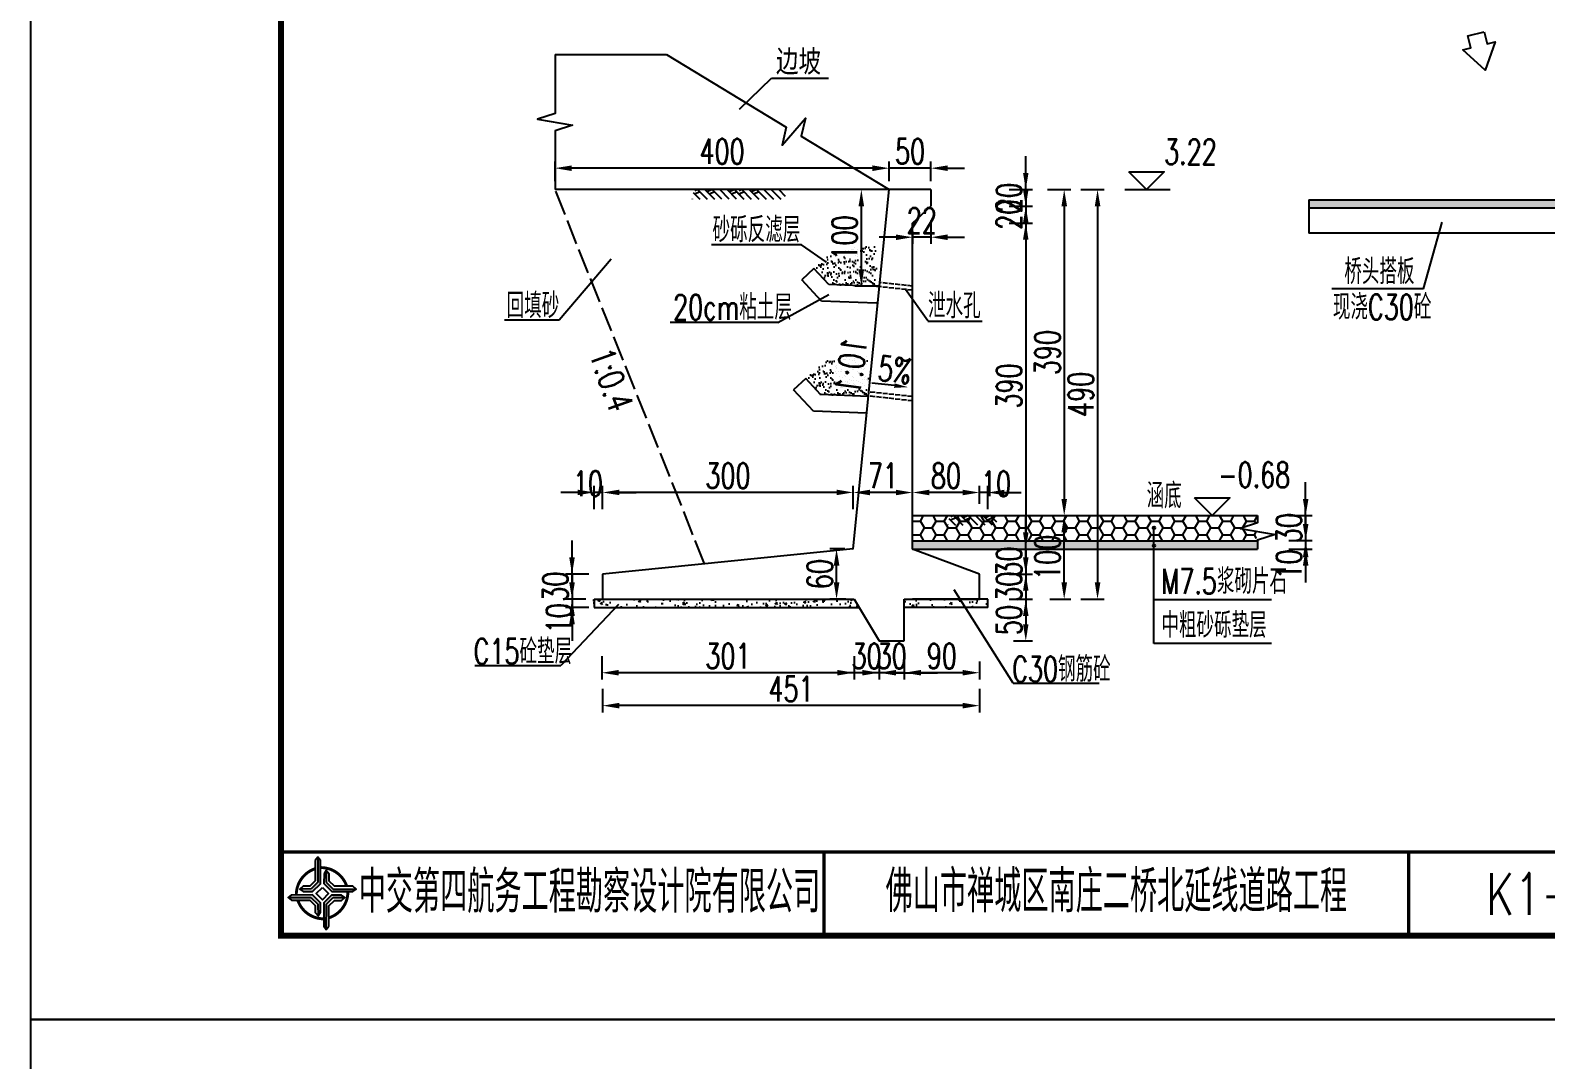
# Model space of a CAD drawing. Header units: millimetres. Extents: x -475 to 1205, y -1212 to 867.
# Drawn here: x -55.2 to 126.2, y 565.1 to 688.2 of the extents above; entities that cross this region are included whole.
import ezdxf
from ezdxf.enums import TextEntityAlignment as Align

# ---------------------------------------------------------------- set-up
doc = ezdxf.new("R2010")
doc.units = ezdxf.units.MM
doc.header["$LTSCALE"] = 0.25
doc.header["$PDMODE"] = 32
doc.header["$PDSIZE"] = 0.5
doc.linetypes.add('ACAD_ISO02W100', pattern=[15, 12, -3])
doc.linetypes.add('HIDDEN', pattern=[0.375, 0.25, -0.125])
for name, color, linetype in [('DIM', 2, 'Continuous'), ('lk', 7, 'Continuous'), ('图框', 7, 'Continuous'), ('填充', 8, 'Continuous'), ('文字', 7, 'Continuous'), ('文字字符', 7, 'Continuous'), ('标注', 4, 'Continuous'), ('次轮廓线', 7, 'Continuous'), ('箱体', 1, 'Continuous'), ('虚线', 2, 'ACAD_ISO02W100'), ('轴线', 7, 'Continuous'), ('钢筋', 6, 'Continuous')]:
    doc.layers.add(name, color=color, linetype=linetype)
doc.styles.get("Standard").update_dxf_attribs({"font": 'simplex1.shx', "width": 0.7, "bigfont": 'hztxt.shx'})
doc.styles.add('XGsz', font='simplex1.shx', dxfattribs={"width": 0.8, "bigfont": 'hztxt.shx'})
doc.dimstyles.new('STANDARD-100', dxfattribs={"dimscale": 0, "dimtxt": 3, "dimasz": 2, "dimexe": 0.8, "dimexo": 1, "dimgap": 0.5, "dimtad": 1, "dimdec": 0, "dimlfac": 10, "dimzin": 9, "dimdsep": 46, "dimtxsty": 'Standard', "dimcen": 0.5, "dimclrd": 256, "dimclre": 256, "dimclrt": 7, "dimadec": 0, "dimazin": 2, "dimtfac": 1, "dimtdec": 0, "dimtix": 1, "dimtmove": 2, "dimatfit": 3, "dimfxl": 0, "dimtolj": 1, "dimtzin": 0, "dimlwd": -1, "dimlwe": -1, "dimarcsym": 0})

# ---------------------------------------------------------------- blocks, each defined once
blk = doc.blocks.new('*D431')
at = {"layer": 'Defpoints', "color": 0}
for p in [(84.76, 630.18), (84.76, 627.18), (97.49, 627.18)]:
    blk.add_point(p, dxfattribs=at)
at = {"layer": '标注'}
for p, q in [((97.49, 632.18), (97.49, 634.18)), ((95.49, 630.18), (98.29, 630.18)), ((97.49, 630.18), (97.49, 627.18)), ((95.49, 627.18), (98.29, 627.18)), ((97.49, 625.18), (97.49, 623.18))]:
    blk.add_line(p, q, dxfattribs=at)
for points in [[(97.16, 632.18), (97.83, 632.18), (97.49, 630.18)], [(97.16, 625.18), (97.83, 625.18), (97.49, 627.18)]]:
    blk.add_solid(points, dxfattribs=at)
at = {"layer": '标注', "color": 7, "insert": (95.49, 628.68), "char_height": 3, "attachment_point": 5, "rotation": 90}
blk.add_mtext('\\A1;30', dxfattribs=at)
blk = doc.blocks.new('*D432')
at = {"layer": 'Defpoints', "color": 0}
for p in [(90.53, 627.18), (90.53, 626.18), (97.49, 626.18)]:
    blk.add_point(p, dxfattribs=at)
at = {"layer": '标注'}
for p, q in [((97.49, 629.18), (97.49, 631.18)), ((95.49, 627.18), (98.29, 627.18)), ((95.49, 626.18), (98.29, 626.18)), ((97.49, 627.18), (97.49, 626.18)), ((97.49, 624.18), (97.49, 622.18))]:
    blk.add_line(p, q, dxfattribs=at)
for points in [[(97.16, 629.18), (97.83, 629.18), (97.49, 627.18)], [(97.16, 624.18), (97.83, 624.18), (97.49, 626.18)]]:
    blk.add_solid(points, dxfattribs=at)
at = {"layer": '标注', "color": 7, "insert": (95.49, 624.34), "char_height": 3, "attachment_point": 5, "rotation": 90}
blk.add_mtext('\\A1;10', dxfattribs=at)
blk = doc.blocks.new('*D410')
at = {"layer": 'Defpoints', "color": 0}
for p in [(59.75, 669.18), (59.75, 620.18), (72.58, 620.18)]:
    blk.add_point(p, dxfattribs=at)
at = {"layer": '标注'}
for p, q in [((70.58, 669.18), (73.38, 669.18)), ((72.58, 667.18), (72.58, 622.18)), ((70.58, 620.18), (73.38, 620.18))]:
    blk.add_line(p, q, dxfattribs=at)
for points in [[(72.25, 667.18), (72.92, 667.18), (72.58, 669.18)], [(72.25, 622.18), (72.92, 622.18), (72.58, 620.18)]]:
    blk.add_solid(points, dxfattribs=at)
at = {"layer": '标注', "color": 7, "insert": (70.58, 644.68), "char_height": 3, "attachment_point": 5, "rotation": 90}
blk.add_mtext('\\A1;490', dxfattribs=at)
blk = doc.blocks.new('*D411')
at = {"layer": 'Defpoints', "color": 0}
for p in [(60.09, 667.18), (59.93, 665.18), (63.99, 665.18)]:
    blk.add_point(p, dxfattribs=at)
at = {"layer": '标注'}
for p, q in [((63.99, 669.18), (63.99, 671.18)), ((61.99, 667.18), (64.79, 667.18)), ((63.99, 667.18), (63.99, 665.18)), ((61.99, 665.18), (64.79, 665.18)), ((63.99, 663.18), (63.99, 661.18))]:
    blk.add_line(p, q, dxfattribs=at)
for points in [[(63.66, 669.18), (64.32, 669.18), (63.99, 667.18)], [(63.66, 663.18), (64.32, 663.18), (63.99, 665.18)]]:
    blk.add_solid(points, dxfattribs=at)
at = {"layer": '标注', "color": 7, "insert": (61.99, 666.18), "char_height": 3, "attachment_point": 5, "rotation": 90}
blk.add_mtext('\\A1;20', dxfattribs=at)
blk = doc.blocks.new('*D412')
at = {"layer": 'Defpoints', "color": 0}
for p in [(60.37, 669.18), (60.09, 667.18), (63.99, 667.18)]:
    blk.add_point(p, dxfattribs=at)
at = {"layer": '标注'}
for p, q in [((63.99, 671.18), (63.99, 673.18)), ((61.99, 669.18), (64.79, 669.18)), ((63.99, 669.18), (63.99, 667.18)), ((61.99, 667.18), (64.79, 667.18)), ((63.99, 665.18), (63.99, 663.18))]:
    blk.add_line(p, q, dxfattribs=at)
for points in [[(63.66, 671.18), (64.32, 671.18), (63.99, 669.18)], [(63.66, 665.18), (64.32, 665.18), (63.99, 667.18)]]:
    blk.add_solid(points, dxfattribs=at)
at = {"layer": '标注', "color": 7, "insert": (61.99, 668.18), "char_height": 3, "attachment_point": 5, "rotation": 90}
blk.add_mtext('\\A1;20', dxfattribs=at)
blk = doc.blocks.new('*D413')
at = {"layer": 'Defpoints', "color": 0}
for p in [(49.44, 613.71), (58.44, 613.71), (49.44, 611.38)]:
    blk.add_point(p, dxfattribs=at)
at = {"layer": '标注'}
for p, q in [((49.44, 612.71), (49.44, 610.58)), ((56.44, 611.38), (51.44, 611.38)), ((58.44, 612.71), (58.44, 610.58))]:
    blk.add_line(p, q, dxfattribs=at)
for points in [[(51.44, 611.71), (51.44, 611.05), (49.44, 611.38)], [(56.44, 611.71), (56.44, 611.05), (58.44, 611.38)]]:
    blk.add_solid(points, dxfattribs=at)
at = {"layer": '标注', "color": 7, "insert": (53.94, 613.38), "char_height": 3, "attachment_point": 5}
blk.add_mtext('\\A1;90', dxfattribs=at)
blk = doc.blocks.new('*D414')
at = {"layer": 'Defpoints', "color": 0}
for p in [(50.44, 632.94), (50.44, 630.15), (58.44, 630.6)]:
    blk.add_point(p, dxfattribs=at)
at = {"layer": '标注'}
for p, q in [((50.44, 631.15), (50.44, 633.74)), ((58.44, 631.6), (58.44, 633.74)), ((56.44, 632.94), (52.44, 632.94))]:
    blk.add_line(p, q, dxfattribs=at)
for points in [[(52.44, 633.27), (52.44, 632.61), (50.44, 632.94)], [(56.44, 633.27), (56.44, 632.61), (58.44, 632.94)]]:
    blk.add_solid(points, dxfattribs=at)
at = {"layer": '标注', "color": 7, "insert": (54.44, 634.94), "char_height": 3, "attachment_point": 5}
blk.add_mtext('\\A1;80', dxfattribs=at)
blk = doc.blocks.new('*D415')
at = {"layer": 'Defpoints', "color": 0}
for p in [(13.34, 620.73), (58.44, 619.41), (13.34, 607.44)]:
    blk.add_point(p, dxfattribs=at)
at = {"layer": '标注'}
for p, q in [((13.34, 609.44), (13.34, 606.64)), ((58.44, 609.44), (58.44, 606.64)), ((56.44, 607.44), (15.34, 607.44))]:
    blk.add_line(p, q, dxfattribs=at)
for points in [[(15.34, 607.78), (15.34, 607.11), (13.34, 607.44)], [(56.44, 607.78), (56.44, 607.11), (58.44, 607.44)]]:
    blk.add_solid(points, dxfattribs=at)
at = {"layer": '标注', "color": 7, "insert": (35.89, 609.44), "char_height": 3, "attachment_point": 5}
blk.add_mtext('\\A1;451', dxfattribs=at)
blk = doc.blocks.new('*D416')
at = {"layer": 'Defpoints', "color": 0}
for p in [(65.86, 630.18), (68.59, 630.18), (65.86, 620.18)]:
    blk.add_point(p, dxfattribs=at)
at = {"layer": '标注'}
for p, q in [((66.86, 630.18), (69.39, 630.18)), ((68.59, 622.18), (68.59, 628.18)), ((66.86, 620.18), (69.39, 620.18))]:
    blk.add_line(p, q, dxfattribs=at)
for points in [[(68.26, 628.18), (68.93, 628.18), (68.59, 630.18)], [(68.26, 622.18), (68.93, 622.18), (68.59, 620.18)]]:
    blk.add_solid(points, dxfattribs=at)
at = {"layer": '标注', "color": 7, "insert": (66.59, 625.18), "char_height": 3, "attachment_point": 5, "rotation": 90}
blk.add_mtext('\\A1;100', dxfattribs=at)
blk = doc.blocks.new('*D417')
at = {"layer": 'Defpoints', "color": 0}
for p in [(60.09, 665.18), (60.09, 626.18), (63.99, 626.18)]:
    blk.add_point(p, dxfattribs=at)
at = {"layer": '标注'}
for p, q in [((61.99, 665.18), (64.79, 665.18)), ((63.99, 663.18), (63.99, 628.18)), ((61.99, 626.18), (64.79, 626.18))]:
    blk.add_line(p, q, dxfattribs=at)
for points in [[(63.66, 663.18), (64.32, 663.18), (63.99, 665.18)], [(63.66, 628.18), (64.32, 628.18), (63.99, 626.18)]]:
    blk.add_solid(points, dxfattribs=at)
at = {"layer": '标注', "color": 7, "insert": (61.99, 645.68), "char_height": 3, "attachment_point": 5, "rotation": 90}
blk.add_mtext('\\A1;390', dxfattribs=at)
blk = doc.blocks.new('*D418')
at = {"layer": 'Defpoints', "color": 0}
for p in [(60.09, 623.18), (60.09, 620.18), (63.99, 620.18)]:
    blk.add_point(p, dxfattribs=at)
at = {"layer": '标注'}
for p, q in [((63.99, 625.18), (63.99, 627.18)), ((61.99, 623.18), (64.79, 623.18)), ((63.99, 623.18), (63.99, 620.18)), ((61.99, 620.18), (64.79, 620.18)), ((63.99, 618.18), (63.99, 616.18))]:
    blk.add_line(p, q, dxfattribs=at)
for points in [[(63.66, 625.18), (64.32, 625.18), (63.99, 623.18)], [(63.66, 618.18), (64.32, 618.18), (63.99, 620.18)]]:
    blk.add_solid(points, dxfattribs=at)
at = {"layer": '标注', "color": 7, "insert": (61.99, 621.68), "char_height": 3, "attachment_point": 5, "rotation": 90}
blk.add_mtext('\\A1;30', dxfattribs=at)
blk = doc.blocks.new('*D419')
at = {"layer": 'Defpoints', "color": 0}
for p in [(61.54, 620.18), (61.54, 615.18), (63.99, 615.18)]:
    blk.add_point(p, dxfattribs=at)
at = {"layer": '标注'}
for p, q in [((62.54, 620.18), (64.79, 620.18)), ((63.99, 618.18), (63.99, 617.18)), ((62.54, 615.18), (64.79, 615.18))]:
    blk.add_line(p, q, dxfattribs=at)
for points in [[(63.66, 618.18), (64.32, 618.18), (63.99, 620.18)], [(63.66, 617.18), (64.32, 617.18), (63.99, 615.18)]]:
    blk.add_solid(points, dxfattribs=at)
at = {"layer": '标注', "color": 7, "insert": (61.99, 617.68), "char_height": 3, "attachment_point": 5, "rotation": 90}
blk.add_mtext('\\A1;50', dxfattribs=at)
blk = doc.blocks.new('*D420')
at = {"layer": 'Defpoints', "color": 0}
for p in [(61.93, 626.18), (63.17, 623.18), (63.99, 623.18)]:
    blk.add_point(p, dxfattribs=at)
at = {"layer": '标注'}
for p, q in [((63.99, 628.18), (63.99, 630.18)), ((62.93, 626.18), (64.79, 626.18)), ((63.99, 626.18), (63.99, 623.18)), ((63.99, 623.18), (64.79, 623.18)), ((63.99, 621.18), (63.99, 619.18))]:
    blk.add_line(p, q, dxfattribs=at)
for points in [[(63.66, 628.18), (64.32, 628.18), (63.99, 626.18)], [(63.66, 621.18), (64.32, 621.18), (63.99, 623.18)]]:
    blk.add_solid(points, dxfattribs=at)
at = {"layer": '标注', "color": 7, "insert": (61.99, 624.68), "char_height": 3, "attachment_point": 5, "rotation": 90}
blk.add_mtext('\\A1;30', dxfattribs=at)
blk = doc.blocks.new('*D421')
at = {"layer": 'Defpoints', "color": 0}
for p in [(13.34, 632.95), (13.34, 629.82), (43.34, 630.17)]:
    blk.add_point(p, dxfattribs=at)
at = {"layer": '标注'}
for p, q in [((13.34, 630.95), (13.34, 633.75)), ((43.34, 631.17), (43.34, 633.75)), ((41.34, 632.95), (15.34, 632.95))]:
    blk.add_line(p, q, dxfattribs=at)
for points in [[(15.34, 633.28), (15.34, 632.62), (13.34, 632.95)], [(41.34, 633.28), (41.34, 632.62), (43.34, 632.95)]]:
    blk.add_solid(points, dxfattribs=at)
at = {"layer": '标注', "color": 7, "insert": (28.34, 634.95), "char_height": 3, "attachment_point": 5}
blk.add_mtext('\\A1;300', dxfattribs=at)
blk = doc.blocks.new('*D422')
at = {"layer": 'Defpoints', "color": 0}
for p in [(13.24, 614.45), (43.44, 614.41), (13.24, 611.38)]:
    blk.add_point(p, dxfattribs=at)
at = {"layer": '标注'}
for p, q in [((13.24, 613.38), (13.24, 610.58)), ((43.44, 613.38), (43.44, 610.58)), ((41.44, 611.38), (15.24, 611.38))]:
    blk.add_line(p, q, dxfattribs=at)
for points in [[(15.24, 611.71), (15.24, 611.05), (13.24, 611.38)], [(41.44, 611.71), (41.44, 611.05), (43.44, 611.38)]]:
    blk.add_solid(points, dxfattribs=at)
at = {"layer": '标注', "color": 7, "insert": (28.34, 613.38), "char_height": 3, "attachment_point": 5}
blk.add_mtext('\\A1;301', dxfattribs=at)
blk = doc.blocks.new('*D423')
at = {"layer": 'Defpoints', "color": 0}
for p in [(46.44, 614.43), (49.44, 614.43), (46.44, 611.38)]:
    blk.add_point(p, dxfattribs=at)
at = {"layer": '标注'}
for p, q in [((46.44, 613.38), (46.44, 610.58)), ((49.44, 613.38), (49.44, 610.58)), ((44.44, 611.38), (42.44, 611.38)), ((49.44, 611.38), (46.44, 611.38)), ((51.44, 611.38), (53.44, 611.38))]:
    blk.add_line(p, q, dxfattribs=at)
for points in [[(44.44, 611.71), (44.44, 611.05), (46.44, 611.38)], [(51.44, 611.71), (51.44, 611.05), (49.44, 611.38)]]:
    blk.add_solid(points, dxfattribs=at)
at = {"layer": '标注', "color": 7, "insert": (47.94, 613.38), "char_height": 3, "attachment_point": 5}
blk.add_mtext('\\A1;30', dxfattribs=at)
blk = doc.blocks.new('*D424')
at = {"layer": 'Defpoints', "color": 0}
for p in [(43.44, 613.95), (46.44, 614.43), (43.44, 611.38)]:
    blk.add_point(p, dxfattribs=at)
at = {"layer": '标注'}
for p, q in [((46.44, 613.38), (46.44, 610.58)), ((41.44, 611.38), (39.44, 611.38)), ((43.44, 612.95), (43.44, 610.58)), ((46.44, 611.38), (43.44, 611.38)), ((48.44, 611.38), (50.44, 611.38))]:
    blk.add_line(p, q, dxfattribs=at)
for points in [[(41.44, 611.71), (41.44, 611.05), (43.44, 611.38)], [(48.44, 611.71), (48.44, 611.05), (46.44, 611.38)]]:
    blk.add_solid(points, dxfattribs=at)
at = {"layer": '标注', "color": 7, "insert": (44.94, 613.38), "char_height": 3, "attachment_point": 5}
blk.add_mtext('\\A1;30', dxfattribs=at)
blk = doc.blocks.new('*D425')
at = {"layer": 'Defpoints', "color": 0}
for p in [(43.34, 632.94), (50.44, 630.15), (43.34, 626.19)]:
    blk.add_point(p, dxfattribs=at)
at = {"layer": '标注'}
for p, q in [((43.34, 630.94), (43.34, 633.74)), ((50.44, 631.15), (50.44, 633.74)), ((48.44, 632.94), (45.34, 632.94))]:
    blk.add_line(p, q, dxfattribs=at)
for points in [[(45.34, 633.27), (45.34, 632.61), (43.34, 632.94)], [(48.44, 633.27), (48.44, 632.61), (50.44, 632.94)]]:
    blk.add_solid(points, dxfattribs=at)
at = {"layer": '标注', "color": 7, "insert": (46.89, 634.94), "char_height": 3, "attachment_point": 5}
blk.add_mtext('\\A1;71', dxfattribs=at)
blk = doc.blocks.new('*D433')
at = {"layer": 'Defpoints', "color": 0}
for p in [(13.34, 623.19), (9.68, 620.18), (12.34, 620.18)]:
    blk.add_point(p, dxfattribs=at)
at = {"layer": '标注'}
for p, q in [((9.68, 625.19), (9.68, 627.19)), ((11.68, 623.19), (8.88, 623.19)), ((9.68, 623.19), (9.68, 620.18)), ((11.34, 620.18), (8.88, 620.18)), ((9.68, 618.18), (9.68, 616.18))]:
    blk.add_line(p, q, dxfattribs=at)
for points in [[(9.34, 625.19), (10.01, 625.19), (9.68, 623.19)], [(9.34, 618.18), (10.01, 618.18), (9.68, 620.18)]]:
    blk.add_solid(points, dxfattribs=at)
at = {"layer": '标注', "color": 7, "insert": (7.68, 621.68), "char_height": 3, "attachment_point": 5, "rotation": 90}
blk.add_mtext('\\A1;30', dxfattribs=at)
blk = doc.blocks.new('*D426')
at = {"layer": 'Defpoints', "color": 0}
for p in [(59.46, 669.18), (66.14, 630.18), (68.59, 630.18)]:
    blk.add_point(p, dxfattribs=at)
at = {"layer": '标注'}
for p, q in [((66.59, 669.18), (69.39, 669.18)), ((68.59, 667.18), (68.59, 632.18)), ((67.14, 630.18), (69.39, 630.18))]:
    blk.add_line(p, q, dxfattribs=at)
for points in [[(68.26, 667.18), (68.93, 667.18), (68.59, 669.18)], [(68.26, 632.18), (68.93, 632.18), (68.59, 630.18)]]:
    blk.add_solid(points, dxfattribs=at)
at = {"layer": '标注', "color": 7, "insert": (66.59, 649.68), "char_height": 3, "attachment_point": 5, "rotation": 90}
blk.add_mtext('\\A1;390', dxfattribs=at)
blk = doc.blocks.new('*D427')
at = {"layer": 'Defpoints', "color": 0}
for p in [(58.44, 632.94), (58.44, 631.16), (59.44, 629.89)]:
    blk.add_point(p, dxfattribs=at)
at = {"layer": '标注'}
for p, q in [((58.44, 632.16), (58.44, 633.74)), ((59.44, 630.94), (59.44, 633.74)), ((56.44, 632.94), (54.44, 632.94)), ((59.44, 632.94), (58.44, 632.94)), ((61.44, 632.94), (63.44, 632.94))]:
    blk.add_line(p, q, dxfattribs=at)
for points in [[(56.44, 633.27), (56.44, 632.61), (58.44, 632.94)], [(61.44, 633.27), (61.44, 632.61), (59.44, 632.94)]]:
    blk.add_solid(points, dxfattribs=at)
at = {"layer": '标注', "color": 7, "insert": (60.43, 633.99), "char_height": 3, "attachment_point": 5}
blk.add_mtext('\\A1;10', dxfattribs=at)
blk = doc.blocks.new('*D428')
at = {"layer": 'Defpoints', "color": 0}
for p in [(12.34, 632.95), (12.34, 629.9), (13.34, 629.9)]:
    blk.add_point(p, dxfattribs=at)
at = {"layer": '标注'}
for p, q in [((12.34, 630.95), (12.34, 633.75)), ((13.34, 630.95), (13.34, 633.75)), ((10.34, 632.95), (8.34, 632.95)), ((13.34, 632.95), (12.34, 632.95)), ((15.34, 632.95), (17.34, 632.95))]:
    blk.add_line(p, q, dxfattribs=at)
for points in [[(10.34, 633.28), (10.34, 632.62), (12.34, 632.95)], [(15.34, 633.28), (15.34, 632.62), (13.34, 632.95)]]:
    blk.add_solid(points, dxfattribs=at)
at = {"layer": '标注', "color": 7, "insert": (11.58, 634), "char_height": 3, "attachment_point": 5}
blk.add_mtext('\\A1;10', dxfattribs=at)
blk = doc.blocks.new('*D434')
at = {"layer": 'Defpoints', "color": 0}
for p in [(41.34, 626.19), (43.34, 626.19), (43.44, 620.18)]:
    blk.add_point(p, dxfattribs=at)
at = {"layer": '标注'}
for p, q in [((42.34, 626.19), (40.54, 626.19)), ((41.34, 622.18), (41.34, 624.19)), ((42.44, 620.18), (40.54, 620.18))]:
    blk.add_line(p, q, dxfattribs=at)
for points in [[(41.01, 624.19), (41.68, 624.19), (41.34, 626.19)], [(41.01, 622.18), (41.68, 622.18), (41.34, 620.18)]]:
    blk.add_solid(points, dxfattribs=at)
at = {"layer": '标注', "color": 7, "insert": (39.34, 623.18), "char_height": 3, "attachment_point": 5, "rotation": 90}
blk.add_mtext('\\A1;60', dxfattribs=at)
blk = doc.blocks.new('*D435')
at = {"layer": 'Defpoints', "color": 0}
for p in [(52.64, 667.18), (50.44, 665.18), (50.44, 663.48)]:
    blk.add_point(p, dxfattribs=at)
at = {"layer": '标注'}
for p, q in [((50.44, 664.18), (50.44, 662.68)), ((52.64, 665.48), (52.64, 662.68)), ((48.44, 663.48), (46.44, 663.48)), ((52.64, 663.48), (50.44, 663.48)), ((54.64, 663.48), (56.64, 663.48))]:
    blk.add_line(p, q, dxfattribs=at)
for points in [[(48.44, 663.81), (48.44, 663.14), (50.44, 663.48)], [(54.64, 663.81), (54.64, 663.14), (52.64, 663.48)]]:
    blk.add_solid(points, dxfattribs=at)
at = {"layer": '标注', "color": 7, "insert": (51.54, 665.48), "char_height": 3, "attachment_point": 5}
blk.add_mtext('\\A1;22', dxfattribs=at)
blk = doc.blocks.new('*D429')
at = {"layer": 'Defpoints', "color": 0}
for p in [(47.64, 671.74), (47.64, 669.18), (52.64, 669.18)]:
    blk.add_point(p, dxfattribs=at)
at = {"layer": '标注'}
for p, q in [((45.64, 671.74), (43.64, 671.74)), ((47.64, 670.18), (47.64, 672.54)), ((52.64, 671.74), (47.64, 671.74)), ((52.64, 670.18), (52.64, 672.54)), ((54.64, 671.74), (56.64, 671.74))]:
    blk.add_line(p, q, dxfattribs=at)
for points in [[(45.64, 672.07), (45.64, 671.4), (47.64, 671.74)], [(54.64, 672.07), (54.64, 671.4), (52.64, 671.74)]]:
    blk.add_solid(points, dxfattribs=at)
at = {"layer": '标注', "color": 7, "insert": (50.14, 673.74), "char_height": 3, "attachment_point": 5}
blk.add_mtext('\\A1;50', dxfattribs=at)
blk = doc.blocks.new('*D430')
at = {"layer": 'Defpoints', "color": 0}
for p in [(9.68, 619.18), (12.34, 620.19), (12.71, 619.18)]:
    blk.add_point(p, dxfattribs=at)
at = {"layer": '标注'}
for p, q in [((9.68, 622.19), (9.68, 624.19)), ((11.34, 620.19), (8.88, 620.19)), ((11.68, 619.18), (8.88, 619.18)), ((9.68, 620.19), (9.68, 619.18)), ((9.68, 617.18), (9.68, 615.18))]:
    blk.add_line(p, q, dxfattribs=at)
for points in [[(9.34, 622.19), (10.01, 622.19), (9.68, 620.19)], [(9.34, 617.18), (10.01, 617.18), (9.68, 619.18)]]:
    blk.add_solid(points, dxfattribs=at)
at = {"layer": '标注', "color": 7, "insert": (8.11, 617.89), "char_height": 3, "attachment_point": 5, "rotation": 90}
blk.add_mtext('\\A1;10', dxfattribs=at)
blk = doc.blocks.new('*D439')
at = {"layer": 'Defpoints', "color": 0}
for p in [(-346.87, 659.58), (-340.73, 659.58), (-340.73, 648.03)]:
    blk.add_point(p, dxfattribs=at)
at = {"layer": '标注'}
for p, q in [((-344.87, 659.58), (-347.67, 659.58)), ((-346.87, 650.03), (-346.87, 657.58)), ((-344.87, 648.03), (-347.67, 648.03))]:
    blk.add_line(p, q, dxfattribs=at)
for points in [[(-347.21, 657.58), (-346.54, 657.58), (-346.87, 659.58)], [(-347.21, 650.03), (-346.54, 650.03), (-346.87, 648.03)]]:
    blk.add_solid(points, dxfattribs=at)
at = {"layer": '标注', "color": 7, "insert": (-348.87, 653.8), "char_height": 3, "attachment_point": 5, "rotation": 90}
blk.add_mtext('\\A1;100', dxfattribs=at)
blk = doc.blocks.new('*D585')
at = {"layer": 'Defpoints', "color": 0}
for p in [(7.64, 671.74), (7.64, 669.18), (47.64, 669.18)]:
    blk.add_point(p, dxfattribs=at)
at = {"layer": '标注'}
for p, q in [((7.64, 670.18), (7.64, 672.54)), ((45.64, 671.74), (9.64, 671.74)), ((47.64, 670.18), (47.64, 672.54))]:
    blk.add_line(p, q, dxfattribs=at)
for points in [[(9.64, 672.07), (9.64, 671.4), (7.64, 671.74)], [(45.64, 672.07), (45.64, 671.4), (47.64, 671.74)]]:
    blk.add_solid(points, dxfattribs=at)
at = {"layer": '标注', "color": 7, "insert": (27.64, 673.74), "char_height": 3, "attachment_point": 5}
blk.add_mtext('\\A1;400', dxfattribs=at)
blk = doc.blocks.new('series')
at = {"width": 0.75}
for tag, height, p in [('页码', 4, (-35, -19)), ('图名', 5, (-220, -282)), ('图号', 5, (-20, -282))]:
    blk.add_attdef(tag, text='', height=height, dxfattribs=at).set_placement(p, align=Align.MIDDLE_CENTER)
blk = doc.blocks.new('tb')
at = {"lineweight": -3}
h = blk.add_hatch(color=256, dxfattribs=at)
h.paths.add_polyline_path([(-1.23, -0.13), (-3.78, -0.14), (-4.14, -0.41), (-1.4, -0.44), (-0.56, -1.24), (-0.54, -2.62), (-0.27, -2.2), (-0.26, -1.06)])
h.paths.add_polyline_path([(0.13, -1.08), (0.14, -3.86), (0.41, -4.26), (0.44, -1.24), (1.25, -0.43), (2.66, -0.43), (2.26, -0.16), (1.07, -0.15)])
h.paths.add_polyline_path([(1.08, 0.3), (3.62, 0.3), (4.02, 0.56), (1.25, 0.57), (0.43, 1.39), (0.43, 2.8), (0.16, 2.41), (0.15, 1.24)])
h.paths.add_polyline_path([(-0.28, 1.21), (-0.28, 3.99), (-0.56, 4.39), (-0.57, 1.41), (-1.38, 0.6), (-2.74, 0.56), (-2.33, 0.3), (-1.2, 0.29)])
for p, q in [((-0.56, 4.39), (-0.57, 1.41)), ((0.43, 2.8), (0.43, 1.39)), ((-1.38, 0.6), (-2.74, 0.56)), ((-0.57, 1.41), (-1.38, 0.6)), ((0.43, 1.39), (1.25, 0.57)), ((1.25, 0.57), (4.02, 0.56)), ((-4.14, -0.41), (-1.4, -0.44)), ((-1.4, -0.44), (-0.56, -1.24)), ((-0.56, -1.24), (-0.54, -2.62)), ((0.41, -4.26), (0.44, -1.24)), ((0.44, -1.24), (1.25, -0.43)), ((1.25, -0.43), (2.66, -0.43))]:
    blk.add_line(p, q, dxfattribs=at)
at = {"lineweight": -3, "flags": 128}
for points in [[(-0.9, 3.99), (-0.9, 1.58), (-1.53, 0.91), (-2.34, 0.91), (-2.74, 0.56), (-2.33, 0.3), (-1.2, 0.29), (-0.28, 1.21), (-0.28, 3.99), (-0.56, 4.39)], [(3.62, 0.92), (1.43, 0.92), (0.77, 1.54), (0.77, 2.38), (0.43, 2.8), (0.16, 2.41), (0.15, 1.24), (1.08, 0.3), (3.62, 0.3), (4.02, 0.56)], [(-0.04, 0.77), (0.68, 0.04), (-0.04, -0.69), (-0.77, 0.05)], [(-3.73, -0.76), (-1.54, -0.76), (-0.89, -1.39), (-0.89, -2.21), (-0.54, -2.62), (-0.27, -2.2), (-0.26, -1.06), (-1.23, -0.13), (-3.78, -0.14), (-4.14, -0.41)], [(0.75, -3.85), (0.75, -1.43), (1.4, -0.78), (2.26, -0.78), (2.66, -0.43), (2.26, -0.16), (1.07, -0.15), (0.13, -1.08), (0.14, -3.86), (0.41, -4.26)]]:
    blk.add_lwpolyline(points, close=True, dxfattribs=at)
at = {"lineweight": -3, "const_width": 0.35, "flags": 128}
for points in [[(-0.9, 3.02, 0.324167), (-3.16, -0.14)], [(2.88, 0.92, 0.324403), (-0.24, 3.15)], [(0.75, -2.86, 0.325418), (3.02, 0.26)], [(-2.98, -0.76, 0.322976), (0.14, -2.98)]]:
    blk.add_lwpolyline(points, format="xyb", dxfattribs=at)
blk = doc.blocks.new('123')
at = {"layer": '图框', "color": 2}
blk.add_lwpolyline([(370.03, 635.68), (370.03, 932.68), (-49.97, 932.68), (-49.97, 635.68)], close=True, dxfattribs=at)
blk = doc.blocks.new('A$C54C94406')
at = {"layer": '填充'}
h = blk.add_hatch(dxfattribs=at)
h.set_pattern_fill('AR-SAND', color=256, scale=0.02, style=0)
h.set_pattern_definition([(37.5, (-106.2908, -100.8475), (-0.0320006, 0.9788265), [0, -0.77216, 0, -0.8636, 0, -0.8255]), (7.5, (-106.2908, -100.8475), (0.899047, 1.43365), [0, -0.41656, 0, -0.69596, 0, -0.2667]), (327.5, (-106.9157, -100.8475), (1.581985, 0.0028744), [0, -0.254, 0, -0.9144, 0, -1.1938]), (317.5, (-106.9157, -100.8475), (1.527113, 0.445859), [0, -0.127, 0, -0.59944, 0, -0.6858])])
edge = h.paths.add_edge_path()
edge.add_spline(control_points=[(-6.5, -6.85), (-8.51, -6.62), (-11.14, -6.87), (-12.8, -8.05)], knot_values=[0, 0, 0, 0, 6.068525, 6.068525, 6.068525, 6.068525], degree=3, periodic=0)
edge.add_spline(control_points=[(-12.8, -8.05), (-13.31, -8.41), (-13.73, -8.87), (-14.01, -9.43)], knot_values=[6.068525, 6.068525, 6.068525, 6.068525, 7.936842, 7.936842, 7.936842, 7.936842], degree=3, periodic=0)
edge.add_line((-14.01, -9.43), (-12.23, -11.34))
edge.add_line((-12.23, -11.34), (-6.5, -11.58))
edge.add_line((-6.5, -11.58), (-6.5, -6.85))
h = blk.add_hatch(dxfattribs=at)
h.set_pattern_fill('AR-SAND', color=256, scale=0.02, style=0)
h.set_pattern_definition([(37.5, (-107.263, -114.0146), (-0.0320006, 0.9788265), [0, -0.77216, 0, -0.8636, 0, -0.8255]), (7.5, (-107.263, -114.0146), (0.899047, 1.43365), [0, -0.41656, 0, -0.69596, 0, -0.2667]), (327.5, (-107.8879, -114.0146), (1.581985, 0.0028744), [0, -0.254, 0, -0.9144, 0, -1.1938]), (317.5, (-107.8879, -114.0146), (1.527113, 0.445859), [0, -0.127, 0, -0.59944, 0, -0.6858])])
edge = h.paths.add_edge_path()
edge.add_spline(control_points=[(-7.47, -20.01), (-9.48, -19.79), (-12.12, -20.03), (-13.77, -21.22)], knot_values=[0, 0, 0, 0, 6.068525, 6.068525, 6.068525, 6.068525], degree=3, periodic=0)
edge.add_spline(control_points=[(-13.77, -21.22), (-14.28, -21.58), (-14.7, -22.04), (-14.98, -22.59)], knot_values=[6.068525, 6.068525, 6.068525, 6.068525, 7.936842, 7.936842, 7.936842, 7.936842], degree=3, periodic=0)
edge.add_line((-14.98, -22.59), (-13.21, -24.51))
edge.add_line((-13.21, -24.51), (-7.47, -24.75))
edge.add_line((-7.47, -24.75), (-7.47, -20.01))
at = {"ltscale": 2}
for p, q in [((-14.01, -9.43), (-15.47, -10.79)), ((-13.1, -13.34), (-15.47, -10.79)), ((-12.23, -11.34), (-14.01, -9.43)), ((-6.5, -11.58), (-12.23, -11.34)), ((-6.5, -13.58), (-13.1, -13.34)), ((-14.98, -22.59), (-16.44, -23.95)), ((-13.21, -24.51), (-14.98, -22.59)), ((-14.07, -26.5), (-16.44, -23.95)), ((-7.47, -24.75), (-13.21, -24.51)), ((-7.67, -26.74), (-14.07, -26.5))]:
    blk.add_line(p, q, dxfattribs=at)
at = {"layer": '标注'}
for p, q in [((-15.49, -6.59), (-26.27, -6.59)), ((-12.51, -8.68), (-15.49, -6.59)), ((-18.32, -15.9), (-12.23, -12.53)), ((-18.32, -15.9), (-31.2, -15.9)), ((-0.37, -15.72), (6.12, -15.72)), ((-4.38, -23.45), (-7.08, -23.16))]:
    blk.add_line(p, q, dxfattribs=at)
blk.add_solid([(-4.41, -23.72), (-2.76, -23.63), (-4.35, -23.18)], dxfattribs=at)
at = {"layer": '虚线', "ltscale": 0.2}
for p, q in [((-2.2, -12.05), (-6.5, -11.58)), ((-2.2, -11.55), (-6.11, -11.12)), ((-2.19, -25.28), (-7.47, -24.7)), ((-2.2, -24.77), (-7.42, -24.2))]:
    blk.add_line(p, q, dxfattribs=at)
at = {"layer": '文字', "width": 0.7}
for s, p in [('砂砾反滤层', (-26.14, -6.3)), ('20cm粘土层', (-30.86, -15.57)), ('泄水孔', (-0.35, -15.41))]:
    blk.add_text(s, height=3, dxfattribs=at).set_placement(p)
blk.add_text('5%%%', height=3, rotation=353.3684, dxfattribs=at).set_placement((-6.46, -22.81))
at = {"layer": '标注'}
dim = blk.add_linear_dim(base=(-8.33, 0), p1=(-2.2, -11.55), p2=(-2.2, 0), angle=90, text='100', dimstyle='STANDARD-100', override={"dimscale": 1}, dxfattribs=at)
dim.commit()
dim.dimension.update_dxf_attribs({"geometry": '*D439', "text_midpoint": (-10.33, -5.78), "insert": (338.54, -659.58)})

msp = doc.modelspace()

# ---------------------------------------------------------------- hatches: boundary and pattern name
at = {"layer": 'DIM'}
h = msp.add_hatch(dxfattribs=at)
h.set_pattern_fill('ANSI31', color=8, scale=5, style=0)
h.set_pattern_definition([(135, (59.8512, 738.32507), (0.4419417, 0.4419417), [])])
edge = h.paths.add_edge_path()
edge.add_line((24.229, 669.177), (29.895, 669.177))
edge.add_line((29.895, 669.177), (29.895, 668.035))
edge.add_line((29.895, 668.035), (24.036, 668.035))
h = msp.add_hatch(dxfattribs=at)
h.set_pattern_fill('ANSI31', color=8, scale=5, style=0)
h.set_pattern_definition([(135, (65.14704, 738.32507), (0.4419417, 0.4419417), [])])
edge = h.paths.add_edge_path()
edge.add_line((29.525, 669.177), (35.191, 669.177))
edge.add_line((35.191, 669.177), (35.191, 668.035))
edge.add_line((35.191, 668.035), (29.332, 668.035))
h = msp.add_hatch(dxfattribs=at)
h.set_pattern_fill('ANSI31', color=8, scale=5, style=0)
h.set_pattern_definition([(135, (90.48116, 699.32507), (0.4419417, 0.4419417), [])])
edge = h.paths.add_edge_path()
edge.add_line((54.859, 630.177), (60.525, 630.177))
edge.add_line((60.525, 630.177), (60.525, 629.035))
edge.add_line((60.525, 629.035), (54.666, 629.035))
at = {"layer": '填充'}
h = msp.add_hatch(dxfattribs=at)
h.set_pattern_fill('HONEY', color=256, scale=0.3, style=0)
h.set_pattern_definition([(0, (1041.9706, 2313.94225), (1.42875, 0.824889), [0.9525, -1.905]), (120, (1041.9706, 2313.94225), (-1.42874983, 0.8248893), [0.9525, -1.905]), (60, (1041.9706, 2313.94225), (1.7e-07, 1.6497783), [-1.905, 0.9525])])
h.paths.add_polyline_path([(91.747, 629.33), (91.747, 630.177), (50.466, 630.177), (50.526, 627.177), (92.34, 627.177), (92.34, 627.308), (91.528, 627.308), (92.108, 628.219), (89.647, 628.63)])
h = msp.add_hatch(dxfattribs=at)
h.set_pattern_fill('AR-SAND', color=256, scale=0.01, style=0)
h.set_pattern_definition([(37.5, (1041.97063, 2313.94225), (-0.01600031, 0.48941324), [0, -0.38608, 0, -0.4318, 0, -0.41275]), (7.5, (1041.9706, 2313.94225), (0.44952328, 0.7168251), [0, -0.20828, 0, -0.34798, 0, -0.13335]), (327.5, (1041.6582, 2313.94225), (0.79099237, 0.001437185), [0, -0.127, 0, -0.4572, 0, -0.5969]), (317.5, (1041.6582, 2313.94225), (0.76355645, 0.22292932), [0, -0.0635, 0, -0.29972, 0, -0.3429])])
h.paths.add_polyline_path([(75.749, 627.177), (70.786, 627.177), (70.786, 626.177), (75.749, 626.177)])
h.paths.add_polyline_path([(70.786, 627.177), (61.476, 627.177), (61.476, 626.177), (70.786, 626.177)])
h.paths.add_polyline_path([(61.476, 627.177), (50.526, 627.177), (50.546, 626.177), (61.476, 626.177)])
h.paths.add_polyline_path([(91.747, 626.177), (91.747, 627.177), (75.749, 627.177), (75.749, 626.177)])
at = {"layer": '标注'}
h = msp.add_hatch(dxfattribs=at)
h.set_pattern_fill('AR-HBONE', color=8, scale=0.005, style=0)
h.set_pattern_definition([(45, (422.4517, 8.9032), (7e-17, 0.7184205), [1.524, -0.508]), (135, (422.8109, 9.2624), (7e-17, 0.7184205), [1.524, -0.508])])
h.paths.add_polyline_path([(97.862, 667.967), (97.862, 666.967), (135.762, 666.967), (136.262, 666.667), (136.262, 666.967), (200.756, 666.967), (201.194, 667.967)])
h.paths.add_polyline_path([(200.756, 666.967), (255.862, 666.967), (255.862, 667.967), (201.194, 667.967)])
at = {"layer": '钢筋'}
h = msp.add_hatch(dxfattribs=at)
h.set_pattern_fill('AR-CONC', color=8, scale=0.0125, style=0)
h.set_pattern_definition([(130, (-112.9313, -208.7612), (-2.2773084, -0.1992386), [0.238125, -2.619375]), (185, (-112.9313, -208.7612), (0.4405353, 2.388208), [0.1905, -2.0955]), (79.549, (-113.1211, -208.7778), (-1.836781, 2.1889586), [0.202375, -2.226125]), (133.8158, (-112.9313, -208.1262), (-3.388488, -0.525529), [0.357187, -3.929063]), (83.3644, (-113.2137, -208.17), (-2.967553, 3.09282), [0.303562, -3.339187]), (188.816, (-112.9313, -208.1262), (-2.967558, 3.092814), [0.28575, -3.14325]), (159, (-113.2488, -208.285), (-1.895186, -1.278319), [0.238125, -2.619375]), (214, (-113.2488, -208.285), (-0.7725254, 2.3023496), [0.1905, -2.0955]), (108.5486, (-113.4068, -208.3915), (-2.667706, 1.024036), [0.202375, -2.226125]), (142.5, (-112.93135, -208.7612), (-0.03860754, 1.056938), [0, -2.0701, 0, -2.12725, 0, -2.1034375]), (172.5, (-112.9313, -208.7612), (-0.8352458, 1.2522572), [0, -1.21285, 0, -2.022475, 0, -0.8016875]), (212.5, (-112.2233, -208.7612), (-1.6948824, -0.0716093), [0, -0.79375, 0, -2.4765, 0, -3.286125]), (222.5, (-111.9058, -208.7612), (-1.8516148, 0.3178311), [0, -1.031875, 0, -1.64465, 0, -2.333625])])
h.paths.add_polyline_path([(49.442, 620.177), (58.442, 620.177), (59.442, 620.177), (59.442, 619.177), (49.442, 619.177)])
h.paths.add_polyline_path([(12.243, 620.177), (43.442, 620.177), (44.042, 619.177), (12.243, 619.177)])

# ---------------------------------------------------------------- linework, layer by layer
for p, q in [((7.643, 685.344), (20.981, 685.344)), ((47.643, 669.177), (7.643, 669.177)), ((50.446, 630.177), (91.747, 630.177)), ((50.444, 627.177), (91.747, 627.177)), ((50.444, 626.177), (91.747, 626.177))]:
    msp.add_line(p, q)
at = {"linetype": 'HIDDEN'}
msp.add_line((45.666, 669.177), (17.546, 669.177), dxfattribs=at)
at = {"ltscale": 2}
for p, q in [((75.841, 669.177), (81.258, 669.177)), ((97.862, 667.967), (222.262, 667.967)), ((97.862, 667.967), (97.862, 666.967))]:
    msp.add_line(p, q, dxfattribs=at)
for points, const_width in [([(354.834, 856.915), (-25.166, 856.915), (-25.166, 579.915), (354.834, 579.915), (354.834, 856.915)], 0.7), ([(-25.166, 589.915), (354.834, 589.915)], 0.4)]:
    msp.add_lwpolyline(points, dxfattribs=dict(const_width=const_width))
for points in [[(7.643, 685.342), (7.643, 678.297), (5.543, 677.597), (9.743, 676.897), (7.643, 676.197), (7.643, 669.177)], [(20.983, 685.348), (35.318, 676.652), (34.827, 674.494), (37.604, 677.721), (37.113, 675.563), (47.64, 669.177)], [(91.747, 630.177), (91.747, 629.33), (89.647, 628.63), (93.847, 627.93), (91.747, 627.23), (91.747, 626.177)]]:
    msp.add_lwpolyline(points, dxfattribs=at)
at = {"layer": 'DIM', "color": 8}
for p, q in [((24.701, 669.177), (24.371, 669.023)), ((24.98, 668.898), (24.377, 668.617)), ((26.469, 669.177), (25.866, 668.896)), ((26.748, 668.898), (26.145, 668.617)), ((29.12, 669.177), (28.518, 668.896)), ((29.399, 668.898), (28.797, 668.617)), ((29.997, 669.177), (29.666, 669.023)), ((30.276, 668.898), (29.673, 668.617)), ((31.764, 669.177), (31.162, 668.896)), ((32.043, 668.898), (31.441, 668.617)), ((55.331, 630.177), (55.001, 630.023)), ((55.61, 629.898), (55.007, 629.617)), ((57.099, 630.177), (56.496, 629.896)), ((57.377, 629.898), (56.775, 629.617)), ((59.75, 630.177), (59.148, 629.896)), ((60.029, 629.898), (59.426, 629.617))]:
    msp.add_line(p, q, dxfattribs=at)
at = {"layer": 'lk'}
for p, q in [((43.344, 626.187), (47.643, 669.177)), ((52.64, 669.177), (47.64, 669.177)), ((52.64, 669.177), (52.64, 667.177)), ((50.444, 665.177), (52.64, 667.177)), ((50.444, 626.177), (50.444, 665.177)), ((43.344, 626.187), (13.344, 623.187)), ((58.442, 623.177), (50.442, 626.177)), ((13.344, 623.187), (13.344, 620.187)), ((58.442, 620.177), (58.442, 623.177)), ((12.344, 620.177), (43.442, 620.177)), ((12.344, 620.177), (12.344, 619.177)), ((12.344, 619.177), (44.042, 619.177)), ((43.442, 620.177), (46.442, 615.177)), ((49.442, 620.177), (58.442, 620.177)), ((49.442, 615.177), (49.442, 620.177)), ((59.442, 619.177), (49.442, 619.177)), ((59.442, 620.177), (50.442, 620.177)), ((59.442, 619.177), (59.442, 620.177)), ((46.442, 615.177), (49.442, 615.177))]:
    msp.add_line(p, q, dxfattribs=at)
at = {"layer": '图框', "const_width": 0.4}
for points in [[(39.834, 589.915), (39.834, 579.915)], [(109.834, 579.915), (109.834, 589.915)]]:
    msp.add_lwpolyline(points, dxfattribs=at)
at = {"layer": '标注'}
for p, q in [((29.709, 678.79), (33.57, 682.489)), ((33.57, 682.489), (40.384, 682.489)), ((111.604, 657.296), (113.847, 665.282)), ((14.372, 660.863), (8.122, 653.548)), ((52.266, 653.462), (49.577, 657.218)), ((111.604, 657.296), (100.612, 657.296)), ((8.122, 653.548), (1.608, 653.548)), ((79.327, 614.869), (79.327, 628.711)), ((62.5, 610.131), (55.399, 621.302)), ((15.225, 619.561), (8.325, 612.253)), ((93.394, 620.111), (79.327, 620.111)), ((93.394, 614.869), (79.327, 614.869)), ((-1.96, 612.253), (8.325, 612.253)), ((62.5, 610.131), (72.785, 610.131))]:
    msp.add_line(p, q, dxfattribs=at)
at = {"layer": '标注', "color": 8}
msp.add_line((50.446, 630.177), (61.647, 630.177), dxfattribs=at)
at = {"layer": '标注'}
for centre in [(79.344, 628.712), (79.344, 626.579)]:
    msp.add_circle(centre, 0.15, dxfattribs=at)
at = {"layer": '次轮廓线'}
for points in [[(76.309, 671.298), (80.552, 671.298), (78.431, 669.177)], [(84.19, 632.298), (88.432, 632.298), (86.311, 630.177)]]:
    msp.add_lwpolyline(points, close=True, dxfattribs=at)
at = {"layer": '箱体'}
for p, q in [((147.362, 666.967), (97.862, 666.967)), ((97.862, 666.967), (97.862, 663.967)), ((147.862, 663.967), (97.862, 663.967))]:
    msp.add_line(p, q, dxfattribs=at)
at = {"layer": '虚线'}
msp.add_line((25.55, 624.408), (7.643, 669.177), dxfattribs=at)
at = {"layer": '轴线'}
msp.add_lwpolyline([(118.85, 688.059), (119.213, 686.603), (120.183, 686.845), (118.968, 683.451), (116.302, 685.878), (117.272, 686.12), (116.909, 687.575)], close=True, dxfattribs=at)
at = {"layer": '钢筋'}
msp.add_line((43.344, 626.187), (43.243, 626.177), dxfattribs=at)

# ---------------------------------------------------------------- block references
ref = msp.add_blockref('series', (364.834, 866.915))
ref.add_attrib('图名', 'K1+662.6箱涵一般布置图', dxfattribs={"height": 5, "width": 0.75}).set_placement((144.834, 584.915), align=Align.MIDDLE_CENTER)
at = {"lineweight": -3}
msp.add_blockref('tb', (-20.17, 584.92), dxfattribs=at)
at = {"layer": '标注'}
for name, p in [('123', (-5.191, -65.766)), ('A$C54C94406', (52.64, 669.177)), ('123', (-5.191, -362.766))]:
    msp.add_blockref(name, p, dxfattribs=at)

# ---------------------------------------------------------------- texts
at = {"layer": '图框', "width": 0.65}
for s, p in [('中交第四航务工程勘察设计院有限公司', (11.765, 585.163)), ('佛山市禅城区南庄二桥北延线道路工程', (74.834, 585.229))]:
    msp.add_text(s, height=5, dxfattribs=at).set_placement(p, align=Align.MIDDLE_CENTER)
at = {"layer": '文字', "width": 0.7}
for s, p in [('3.22', (80.552, 671.298)), ('-0.68', (87.004, 632.656))]:
    msp.add_text(s, height=3, dxfattribs=at).set_placement(p, align=Align.BOTTOM_LEFT)
for s, p in [('桥头搭板', (102.117, 657.87)), ('回填砂', (1.854, 653.8)), ('现浇C30砼', (100.751, 653.631)), ('涵底', (78.454, 631.054)), ('M7.5浆砌片石', (80.21, 620.814)), ('中粗砂砾垫层', (80.225, 615.572)), ('C15砼垫层', (-2.099, 612.427)), ('C30钢筋砼', (62.362, 610.304))]:
    msp.add_text(s, height=3, dxfattribs=at).set_placement(p)
at = {"layer": '文字', "style": 'XGsz', "width": 0.75}
msp.add_text('1:0.4', height=3, rotation=289.60644, dxfattribs=at).set_placement((11.676, 649.57))
at = {"layer": '文字', "style": 'XGsz', "text_generation_flag": 2, "width": 0.75}
msp.add_text('10:1', height=3, rotation=82.23426, dxfattribs=at).set_placement((45.032, 651.335))
at = {"layer": '文字字符', "width": 0.9}
msp.add_text('边坡', height=3, dxfattribs=at).set_placement((34.082, 682.931))

# ---------------------------------------------------------------- dimensions: what is measured, and where the dimension line sits
at = {"layer": '标注'}
dim = msp.add_linear_dim(base=(7.643, 671.737), p1=(47.637, 669.179), p2=(7.643, 669.177), dimstyle='STANDARD-100', override={"dimscale": 1}, dxfattribs=at)
dim.commit()
dim.dimension.update_dxf_attribs({"geometry": '*D585', "text_midpoint": (27.64, 673.737)})
for base, p1, p2, angle, override, picture, middle in [((47.64, 671.735), (52.64, 669.177), (47.64, 669.177), 180, {"dimscale": 1}, '*D429', (50.14, 673.735)), ((63.989, 667.177), (60.37, 669.177), (60.092, 667.177), 90, {"dimscale": 1}, '*D412', (61.989, 668.177)), ((63.989, 665.177), (60.092, 667.177), (59.928, 665.177), 90, {"dimscale": 1}, '*D411', (61.989, 666.177)), ((68.593, 630.177), (59.457, 669.177), (66.139, 630.177), 90, {"dimscale": 1}, '*D426', (66.593, 649.677)), ((72.582, 620.177), (59.749, 669.177), (59.749, 620.177), 90, {"dimscale": 1}, '*D410', (70.582, 644.677)), ((50.444, 663.477), (52.64, 667.177), (50.444, 665.177), 180, {"dimscale": 1}, '*D435', (51.542, 665.477)), ((63.989, 626.177), (60.092, 665.177), (60.092, 626.177), 90, {"dimscale": 1}, '*D417', (61.989, 645.677)), ((13.344, 632.95), (43.344, 630.166), (13.344, 629.821), 180, {"dimscale": 1}, '*D421', (28.344, 634.95)), ((43.344, 632.94), (50.442, 630.151), (43.344, 626.187), 180, {"dimscale": 1}, '*D425', (46.893, 634.94)), ((50.442, 632.94), (58.442, 630.6), (50.442, 630.151), 180, {"dimscale": 1}, '*D414', (54.442, 634.94)), ((97.495, 627.177), (84.762, 630.177), (84.762, 627.177), 90, {"dimscale": 1, "dimzin": 8}, '*D431', (95.495, 628.677)), ((63.989, 623.177), (61.928, 626.177), (63.17, 623.177), 90, {"dimscale": 1}, '*D420', (61.989, 624.677)), ((68.593, 630.177), (65.862, 620.177), (65.862, 630.177), 90, {"dimscale": 1}, '*D416', (66.593, 625.177)), ((9.675, 620.177), (13.344, 623.187), (12.344, 620.177), 90, {"dimscale": 1}, '*D433', (7.675, 621.682)), ((41.344, 626.187), (43.442, 620.177), (43.344, 626.187), 90, {"dimscale": 1}, '*D434', (39.344, 623.182)), ((63.989, 620.177), (60.092, 623.177), (60.092, 620.177), 90, {"dimscale": 1}, '*D418', (61.989, 621.677)), ((13.344, 607.445), (58.442, 619.411), (13.344, 620.725), 180, {"dimscale": 1}, '*D415', (35.893, 609.445)), ((63.989, 615.177), (61.54, 620.177), (61.54, 615.177), 90, {"dimscale": 1}, '*D419', (61.989, 617.677)), ((43.442, 611.38), (46.442, 614.428), (43.442, 613.953), 180, {"dimscale": 1}, '*D424', (44.942, 613.38)), ((46.442, 611.38), (49.442, 614.428), (46.442, 614.428), 180, {"dimscale": 1}, '*D423', (47.942, 613.38)), ((49.442, 611.38), (58.442, 613.708), (49.442, 613.708), 180, {"dimscale": 1}, '*D413', (53.942, 613.38))]:
    dim = msp.add_linear_dim(base=base, p1=p1, p2=p2, angle=angle, dimstyle='STANDARD-100', override=override, dxfattribs=at)
    dim.commit()
    dim.dimension.update_dxf_attribs({"geometry": picture, "text_midpoint": middle})
for base, p1, p2, angle, override, picture, middle in [((12.344, 632.95), (13.344, 629.898), (12.344, 629.903), 180, {"dimscale": 1}, '*D428', (11.578, 634)), ((58.442, 632.94), (59.442, 629.885), (58.442, 631.156), 180, {"dimscale": 1}, '*D427', (60.432, 633.99)), ((97.495, 626.177), (90.532, 627.177), (90.532, 626.177), 90, {"dimscale": 1, "dimzin": 8}, '*D432', (95.495, 624.34)), ((9.675, 619.177), (12.344, 620.187), (12.708, 619.177), 90, {"dimscale": 1}, '*D430', (8.114, 617.893))]:
    dim = msp.add_linear_dim(base=base, p1=p1, p2=p2, angle=angle, dimstyle='STANDARD-100', override=override, dxfattribs=at)
    dim.commit()
    dim.dimension.update_dxf_attribs({"geometry": picture, "text_midpoint": middle, "dimtype": 160})
dim = msp.add_linear_dim(base=(13.243, 611.38), p1=(43.442, 614.409), p2=(13.243, 614.453), angle=180, text='301', dimstyle='STANDARD-100', override={"dimscale": 1}, dxfattribs=at)
dim.commit()
dim.dimension.update_dxf_attribs({"geometry": '*D422', "text_midpoint": (28.342, 613.38)})

doc.saveas('drawing.dxf')
